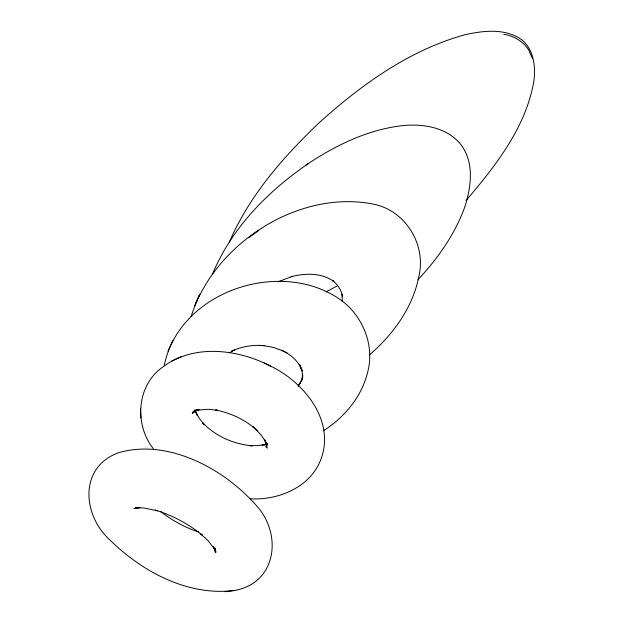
<?xml version="1.0" encoding="UTF-8"?>
<svg xmlns="http://www.w3.org/2000/svg" width="623" height="623" viewBox="0 0 623 623"><rect width="100%" height="100%" fill="white"/><g stroke="black" fill="none" stroke-linecap="round" stroke-linejoin="round"><path stroke-width="0.93" d="M342.237 301.711L342.159 294.212L342.494 296.852C341.63 290.357 337.83 284.571 332.69 280.615L333.796 281.409C321.452 272.64 305.044 273.014 290.98 276.76M266.823 444.16L266.558 446.792L266.473 444.152L267.15 448.264M153.367 448.739C134.194 424.652 136.538 385.512 162.548 367.212C193.987 343.265 238.734 349.262 271.792 366.706C304.047 382.709 334.302 419.731 321.561 457.477C311.858 486.68 278.917 500.627 249.963 498.758M195.007 410.565L194.726 412.208L195.163 409.864M164.262 365.397C178.863 294.009 272.944 260.087 333.796 295.473C360.226 310.145 375.544 342.525 367.702 372.071C361.753 396.578 344.628 417.309 323.578 430.657M191.152 316.492C213.401 244.675 297.389 189.711 372.079 203.885C404.958 209.546 426.56 244.239 418.89 276.308C412.823 307.614 393.066 334.644 369.229 355.087M266.706 444.838L266.005 447.143L266.987 444.456M302.334 378.784L301.501 381.229L302.685 374.727L302.638 378.356L302.093 371.565L299.733 364.907L302.272 370.895C298.892 361.542 290.964 354.604 282.141 350.469L287.312 353.148M302.599 377.943L298.183 386.229L300.598 382.678L298.246 385.458M194.898 410.059L194.212 411.694L194.929 410.308M212.334 274.509C231.25 228.509 267.563 191.44 308.144 163.724M194.454 306.15L199.734 294.251L195.871 302.926M229.264 242.355C249.177 195.731 283.372 156.786 319.755 122.194C362.033 84.222 410.02 49.731 465.521 34.584C484.141 30.535 505.845 28.097 522.167 40.113C533.95 50.128 535.609 66.482 533.911 80.92C526.162 126.555 496.539 164.706 467.305 199.064L465.996 200.466M172.82 340.501L167.945 351.193M194.158 411.172L192.46 413.493L195.155 410.362M417.908 279.828C437.517 258.794 454.626 234.785 464.556 207.623C471.167 187.289 474.687 162.743 460.841 144.559C447.034 127.271 423.025 123.479 402.193 125.675C367.266 129.716 334.901 145.634 306.057 165.079M194.306 411.001L192.196 412.776L197.234 409.677L193.434 411.546L199.072 409.7M248.663 237.737L258.771 230.432M229.443 352.828L234.653 349.869L231.468 351.263C241.592 346.466 252.993 344.636 264.121 345.656L259.277 345.399M266.566 443.849L264.619 445.032L266.029 444.215M337.199 285.957L326.117 291.844M137.722 507.402L136.266 508.204L138.594 507.301M278.201 281.783L292.53 276.269M171.621 361.044L181.589 356.558M265.258 444.277L262.088 445.281L265.546 444.331L258.07 445.609L250.111 445.679L251.63 445.757M137.675 507.566L134 508.609L140.12 507.581L135.822 507.722L143.796 507.979L157.479 510.79L155.158 510.081C172.306 515.237 188.403 523.85 202.28 535.157L200.513 533.701L207.841 540.452L215.574 550.288L213.331 546.675L215.955 552.227L214.818 548.629M234.614 590.464C277.196 582.894 282.476 533.28 255.928 505.066C223.828 468.714 168.21 438.436 118.822 452.648C78.529 467.016 82.384 515.501 110.201 540.242C142.394 571.976 188.31 596.359 234.614 590.464L225.059 591.679M199.01 409.661L196.292 410.191L208.549 409.288L217.552 410.331L215.683 410.012C231.172 413.018 245.999 420.097 257.595 430.867L252.502 426.405L253.802 427.526M252.393 445.795C233.789 444.355 215.589 436.193 202.592 422.729L204.025 424.31L199.181 418.243L195.817 412.091L197.016 415.183L195.529 410.417M263.272 345.609L273.411 347.408L282.749 350.788L282.141 350.469M198.511 531.964C184.867 527.447 172.026 520.485 160.765 511.553M271.433 366.589L263.809 362.843M255.991 429.449L261.855 435.929L265.982 442.501L264.471 439.363L266.675 445.367L266.153 442.182M532.478 58.655L528.553 49.715A30.807 25.122 22 0 0 503.75 34.32M214.74 548.528L215.387 552.391L215.052 548.178M140.479 408.267L140.868 417.854M267.166 443.662L265.959 444.939L267.228 443.724"/></g></svg>
